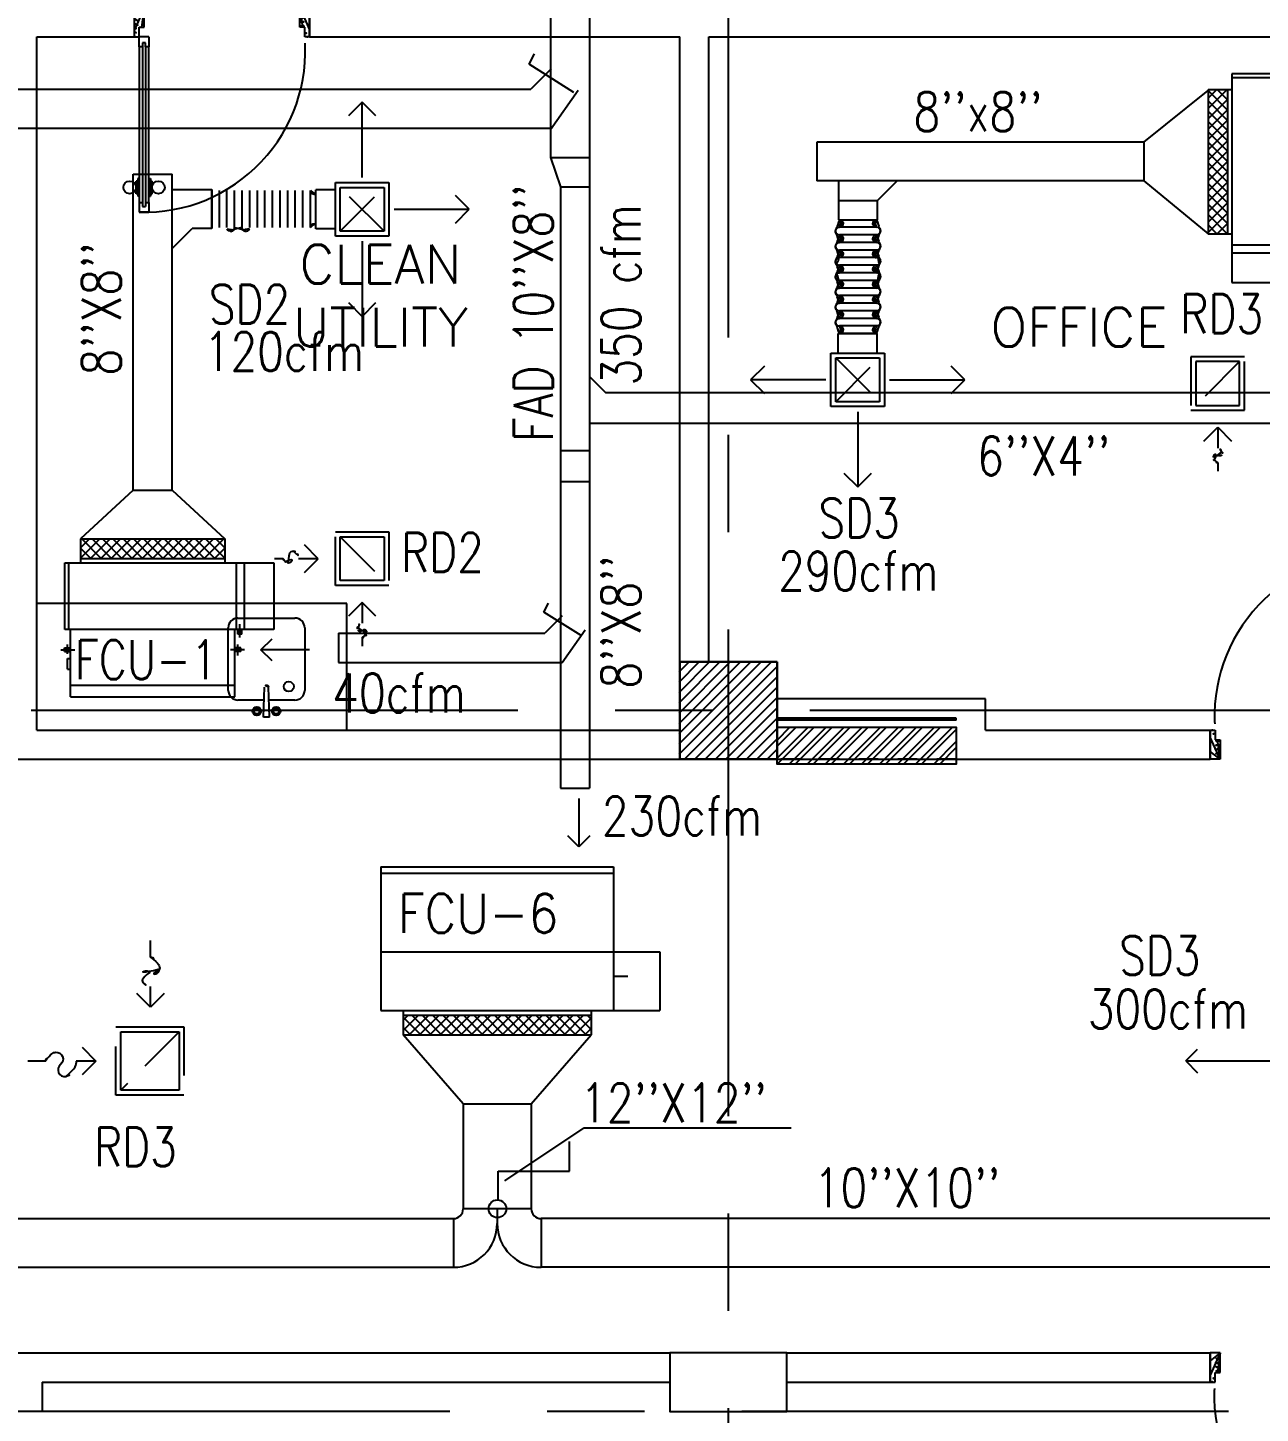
# Model space of a CAD drawing. Extents: x 417866029 to 417866302, y 43498045 to 43498122.
# Drawn here: x 417866084.64 to 417866090.98, y 43498078.98 to 43498086.1 of the extents above; entities that cross this region are included whole.
import ezdxf
from ezdxf.enums import TextEntityAlignment as Align

# ---------------------------------------------------------------- set-up
doc = ezdxf.new("R2010")
doc.units = 0
doc.header["$MEASUREMENT"] = 0
doc.linetypes.add('CENTERX2', pattern=[4, 2.5, -0.5, 0.5, -0.5])
doc.linetypes.add('HIDDEN', pattern=[0.375, 0.25, -0.125])
doc.layers.get('0').update_dxf_attribs({"linetype": 'CONTINUOUS'})
for name, color, linetype in [('AXES', 11, 'CENTERX2'), ('COL', 7, 'CONTINUOUS'), ('DOOR', 9, 'CONTINUOUS'), ('DUCT', 6, 'CONTINUOUS'), ('FCU', 6, 'CONTINUOUS'), ('FHC', 9, 'CONTINUOUS'), ('HAT', 11, 'CONTINUOUS'), ('Locker', 9, 'CONTINUOUS'), ('M-AC-FLEX', 7, 'CONTINUOUS'), ('M-EGU.', 2, 'CONTINUOUS'), ('M-TEXT', 2, 'CONTINUOUS'), ('ME-FIX', 9, 'CONTINUOUS'), ('RM-NAME', 9, 'CONTINUOUS'), ('WALL', 9, 'CONTINUOUS')]:
    doc.layers.add(name, color=color, linetype=linetype)
doc.styles.add('ROMANS', font='ROMANS.shx', dxfattribs={"width": 0.6})

# ---------------------------------------------------------------- blocks, each defined once
blk = doc.blocks.new('DOOR90')
at = {"layer": 'DOOR', "color": 7, "linetype": 'ByBlock'}
for p, q in [((-150, 0), (0, 0)), ((-150, 0), (-150, -25)), ((0, -50), (-113.7, 0)), ((0, -50), (-40.1, 0)), ((0, -50), (0, 0)), ((-1000, -25), (-1050, -25)), ((-1050, -75), (-1050, -25)), ((-1050, -25), (-1050, -75)), ((-1000, -42), (-1020, -42)), ((-1020, -42), (-1020, -58)), ((-1000, -58), (-1020, -58)), ((-1000, -25), (-1000, -42)), ((-1000, -58), (-1000, -75)), ((-877.6, -17.8), (-967.6, -17.8)), ((-967.6, -25), (-967.6, -17.8)), ((-955, -8.8), (-890.2, -8.8)), ((-955, -17.8), (-955, -8.8)), ((-955, -17.8), (-890.2, -17.8)), ((-890.2, -17.8), (-890.2, -8.8)), ((-877.6, -25), (-877.6, -17.8)), ((-200, -25), (-150, -25)), ((-200, -42), (-200, -25)), ((-180, -42), (-200, -42)), ((-200, -58), (-180, -58)), ((-200, -75), (-200, -58)), ((-180, -58), (-180, -42)), ((-150, -25), (-100, -25)), ((-150, -75), (-150, -25)), ((-100, -25), (-100, -50)), ((0, -50), (-100, -36.6)), ((-100, -50), (0, -50)), ((-1000, -75), (-1050, -75)), ((-967.6, -75), (-967.6, -82.2)), ((-877.6, -82.2), (-967.6, -82.2)), ((-955, -82.2), (-890.2, -82.2)), ((-955, -82.2), (-955, -91.2)), ((-955, -91.2), (-890.2, -91.2)), ((-890.2, -82.2), (-890.2, -91.2)), ((-877.6, -75), (-877.6, -82.2)), ((-150, -75), (-200, -75)), ((0, -850), (-113.7, -900)), ((-100, -875), (-100, -850)), ((0, -850), (-100, -863.4)), ((-100, -850), (0, -850)), ((0, -850), (-40.1, -900)), ((0, -850), (0, -900)), ((-150, -875), (-100, -875)), ((-150, -900), (-150, -875)), ((-150, -900), (0, -900)), ((0, -900), (-150, -900))]:
    blk.add_line(p, q, dxfattribs=at)
at = {"layer": 'DOOR', "linetype": 'ByBlock'}
for p, q in [((-200, -25), (-1000, -25)), ((-200, -42), (-1000, -42)), ((-200, -58), (-1000, -58)), ((-1000, -75), (-200, -75))]:
    blk.add_line(p, q, dxfattribs=at)
at = {"layer": 'DOOR', "color": 7, "linetype": 'ByBlock'}
for centre in [(-922.6, 23.5), (-922.6, -123.5)]:
    blk.add_circle(centre, 32.4, dxfattribs=at)
for centre, radius, start, end in [((0, -50), 154.4, 161.10529, 166.28577), ((0, -50), 94.4, 148.01819, 180), ((0, -50), 134.4, 158.15985, 169.28002), ((0, -50), 114.4, 154.08384, 167.37743), ((0, -50), 74.4, 137.77643, 180), ((0, -50), 54.4, 113.20738, 180), ((0, -50), 34.4, 90, 180), ((0, -50), 14.4, 90, 180), ((0, -850), 94.4, 180, 211.98181), ((0, -850), 74.4, 180, 222.22357), ((0, -850), 54.4, 180, 246.79262), ((0, -850), 34.4, 180, 270), ((0, -850), 14.4, 180, 270), ((0, -850), 154.4, 193.71423, 198.89471), ((0, -850), 134.4, 190.71998, 201.84015)]:
    blk.add_arc(centre, radius, start, end, dxfattribs=at)
at = {"layer": 'DOOR', "linetype": 'HIDDEN', "ltscale": 0.5}
blk.add_arc((-222.2, -50), 828.2, 178.27012, 275.00304, dxfattribs=at)
blk = doc.blocks.new('A$C35647382')
at = {"layer": 'ME-FIX'}
for p, q in [((0.1803, 0.509), (0.2124, 0.509)), ((0.1803, 0.509), (0.1864, 0.3538)), ((0.2124, 0.509), (0.2063, 0.3538)), ((0, 0.0499), (0, 0.371)), ((0.0499, 0.4208), (0.1864, 0.4208)), ((0.2063, 0.4208), (0.3428, 0.4208)), ((0.3927, 0.371), (0.3927, 0.0499)), ((0.3428, 0), (0.0499, 0))]:
    blk.add_line(p, q, dxfattribs=at)
for centre, radius in [((0.1466, 0.4779), 0.0217), ((0.2461, 0.4779), 0.0217), ((0.1466, 0.4779), 0.014), ((0.2461, 0.4779), 0.014), ((0.0819, 0.3514), 0.0255)]:
    blk.add_circle(centre, radius, dxfattribs=at)
for centre, radius, start, end in [((0.0499, 0.371), 0.0499, 90, 180), ((0.3428, 0.371), 0.0499, 0, 90), ((0.1963, 0.3538), 0.00997, 180, 0), ((0.0499, 0.0499), 0.0499, 180, 270), ((0.3428, 0.0499), 0.0499, 270, 0)]:
    blk.add_arc(centre, radius, start, end, dxfattribs=at)
blk = doc.blocks.new('*X37')
at = {"color": 0}
for p, q in [((16890.5, -2466.6), (16943.5, -2413.6)), ((16890.5, -2519.6), (16990.5, -2419.6)), ((16990.5, -2512.5), (16891.6, -2413.6)), ((16990.5, -2459.4), (16944.6, -2413.6)), ((16990.5, -2565.5), (16890.5, -2465.5)), ((16890.5, -2572.6), (16990.5, -2472.6)), ((16990.5, -2618.5), (16890.5, -2518.5)), ((16890.5, -2625.7), (16990.5, -2525.7)), ((16990.5, -2671.6), (16890.5, -2571.6)), ((16890.5, -2678.7), (16990.5, -2578.7)), ((16990.5, -2724.6), (16890.5, -2624.6)), ((16890.5, -2731.7), (16990.5, -2631.7)), ((16990.5, -2777.6), (16890.5, -2677.6)), ((16890.5, -2784.8), (16990.5, -2684.8)), ((16990.5, -2830.7), (16890.5, -2730.7)), ((16890.5, -2837.8), (16990.5, -2737.8)), ((16990.5, -2883.7), (16890.5, -2783.7)), ((16890.5, -2890.8), (16990.5, -2790.8)), ((16990.5, -2936.7), (16890.5, -2836.7)), ((16890.5, -2943.9), (16990.5, -2843.9)), ((16990.5, -2989.8), (16890.5, -2889.8)), ((16890.5, -2996.9), (16990.5, -2896.9)), ((16990.5, -3042.8), (16890.5, -2942.8)), ((16890.5, -3049.9), (16990.5, -2949.9)), ((16990.5, -3095.8), (16890.5, -2995.8)), ((16890.5, -3103), (16990.5, -3003)), ((16990.5, -3148.9), (16890.5, -3048.9)), ((16891.5, -3154.9), (16990.5, -3056)), ((16943.5, -3154.9), (16890.5, -3101.9)), ((16944.6, -3154.9), (16990.5, -3109))]:
    blk.add_line(p, q, dxfattribs=at)
blk = doc.blocks.new('WHE06')
at = {"color": 3}
for p, q in [((689, 621.5), (346.1, 621.5)), ((346.1, 621.5), (346.1, 469.1)), ((689, 469.1), (689, 621.5)), ((212.3, 437.2), (269.1, 437.2)), ((232.1, 452.2), (232.1, 422.2)), ((232.1, 452.2), (252.1, 452.2)), ((242.1, 472.2), (242.1, 399.5)), ((252.1, 452.2), (252.1, 422.2)), ((305, 447.6), (373.3, 447.6)), ((321.1, 457.6), (321.1, 437.6)), ((321.1, 457.6), (346.1, 457.6)), ((321.1, 437.6), (346.1, 437.6)), ((346.1, 430.4), (689, 430.4)), ((60.3, -422.2), (60.3, 422.2)), ((811.2, 370.7), (689, 370.7)), ((711.2, -370.7), (711.2, 370.7)), ((811.2, -370.7), (811.2, 370.7)), ((141.6, -437.2), (141.6, -422.2)), ((196.6, -437.2), (196.6, -422.2)), ((232.1, -452.2), (232.1, -422.2)), ((242.1, -472.2), (242.1, -399.5)), ((252.1, -452.2), (252.1, -422.2)), ((811.2, -370.7), (689, -370.7)), ((141.6, -437.2), (196.6, -437.2)), ((221.4, -437.2), (269.1, -437.2)), ((232.1, -452.2), (252.1, -452.2)), ((346.1, -430.4), (689, -430.4))]:
    blk.add_line(p, q, dxfattribs=at)
at = {"color": 6}
for p, q in [((346.1, 469.1), (346.1, -450.8)), ((689, 469.1), (346.1, 469.1)), ((689, -450.8), (689, 469.1)), ((0, -422.2), (0, 422.2)), ((0, 422.2), (346.1, 422.2)), ((0, -422.2), (346.1, -422.2)), ((346.1, -450.8), (689, -450.8))]:
    blk.add_line(p, q, dxfattribs=at)
at = {"color": 11}
blk.add_blockref('*X37', (-16179.3, 2784.3), dxfattribs=at)
blk = doc.blocks.new('*X39')
at = {"color": 0}
for p, q in [((-750.2, 2537.8), (-672.3, 2615.8)), ((-750.2, 2590.8), (-725.3, 2615.8)), ((-659.6, 2515.8), (-750.2, 2606.4)), ((-719.2, 2515.8), (-619.2, 2615.8)), ((-606.6, 2515.8), (-706.6, 2615.8)), ((-666.2, 2515.8), (-566.2, 2615.8)), ((-553.6, 2515.8), (-653.6, 2615.8)), ((-613.2, 2515.8), (-513.2, 2615.8)), ((-500.5, 2515.8), (-600.5, 2615.8)), ((-560.1, 2515.8), (-460.1, 2615.8)), ((-447.5, 2515.8), (-547.5, 2615.8)), ((-507.1, 2515.8), (-407.1, 2615.8)), ((-394.5, 2515.8), (-494.5, 2615.8)), ((-454.1, 2515.8), (-354.1, 2615.8)), ((-341.4, 2515.8), (-441.4, 2615.8)), ((-401, 2515.8), (-301, 2615.8)), ((-288.4, 2515.8), (-388.4, 2615.8)), ((-348, 2515.8), (-248, 2615.8)), ((-235.4, 2515.8), (-335.4, 2615.8)), ((-295, 2515.8), (-195, 2615.8)), ((-182.3, 2515.8), (-282.3, 2615.8)), ((-241.9, 2515.8), (-141.9, 2615.8)), ((-129.3, 2515.8), (-229.3, 2615.8)), ((-188.9, 2515.8), (-88.9, 2615.8)), ((-76.3, 2515.8), (-176.3, 2615.8)), ((-135.9, 2515.8), (-35.9, 2615.8)), ((-23.2, 2515.8), (-123.2, 2615.8)), ((-82.8, 2515.8), (17.2, 2615.8)), ((29.8, 2515.8), (-70.2, 2615.8)), ((-29.8, 2515.8), (70.2, 2615.8)), ((82.8, 2515.8), (-17.2, 2615.8)), ((23.2, 2515.8), (123.2, 2615.8)), ((135.9, 2515.8), (35.9, 2615.8)), ((76.3, 2515.8), (176.3, 2615.8)), ((188.9, 2515.8), (88.9, 2615.8)), ((129.3, 2515.8), (214.8, 2601.2)), ((214.8, 2543), (141.9, 2615.8)), ((214.8, 2596), (195, 2615.8)), ((-712.7, 2515.8), (-750.2, 2553.4)), ((182.3, 2515.8), (214.8, 2548.2))]:
    blk.add_line(p, q, dxfattribs=at)
blk = doc.blocks.new('WAP16')
at = {"color": 6}
for p, q in [((-597, 0), (-597, -737)), ((-597, 0), (597, 0)), ((597, 0), (597, -737)), ((-597, -437), (597, -437)), ((-597, -737), (597, -737))]:
    blk.add_line(p, q, dxfattribs=at)
at = {"color": 3}
for p, q in [((-597, -32), (597, -32)), ((597, -437), (835, -437)), ((835, -437), (835, -737)), ((597, -562), (670.3, -562)), ((-482.5, -737), (-482.5, -862)), ((-482.5, -762), (482.5, -762)), ((482.5, -737), (482.5, -862)), ((597, -737), (835, -737)), ((-482.5, -862), (482.5, -862))]:
    blk.add_line(p, q, dxfattribs=at)
at = {"color": 11}
blk.add_blockref('*X39', (267.7, -3377.8), dxfattribs=at)
blk = doc.blocks.new('RM1')
at = {"layer": 'RM-NAME', "style": 'ROMANS'}
for tag, p in [('ROOMNAME1', (0, 323.8)), ('ROOMNAME2', (0, 0))]:
    blk.add_attdef(tag, text='', height=200, dxfattribs=at).set_placement(p, align=Align.MIDDLE)
blk = doc.blocks.new('*X96')
at = {"color": 0}
for p, q in [((245928.6, 149514.5), (246403.7, 149989.7)), ((245928.6, 149567.6), (246350.7, 149989.7)), ((245928.6, 149620.6), (246297.7, 149989.7)), ((245928.6, 149673.6), (246244.6, 149989.7)), ((245928.6, 149726.7), (246191.6, 149989.7)), ((245928.6, 149779.7), (246138.6, 149989.7)), ((245928.6, 149832.7), (246085.5, 149989.7)), ((245928.6, 149885.8), (246032.5, 149989.7)), ((245928.6, 149938.8), (245979.5, 149989.7)), ((245956.8, 149489.7), (246428.6, 149961.5)), ((246009.8, 149489.7), (246428.6, 149908.5)), ((246062.8, 149489.7), (246428.6, 149855.4)), ((246115.9, 149489.7), (246428.6, 149802.4)), ((246168.9, 149489.7), (246428.6, 149749.4)), ((246221.9, 149489.7), (246428.6, 149696.3)), ((246275, 149489.7), (246428.6, 149643.3)), ((246328, 149489.7), (246428.6, 149590.3)), ((246381, 149489.7), (246428.6, 149537.2))]:
    blk.add_line(p, q, dxfattribs=at)
blk = doc.blocks.new('COL50')
at = {"layer": 'COL'}
blk.add_lwpolyline([(-250, 250), (-250, -250), (250, -250), (250, 250)], close=True, dxfattribs=at)
blk = doc.blocks.new('C5')
at = {"layer": 'HAT', "linetype": 'ByBlock'}
h = blk.add_hatch(dxfattribs=at)
h.set_pattern_fill('ANSI31', color=256, scale=300, style=0)
h.set_pattern_definition([(45, (-223356.182, -51411.005), (-26.516504, 26.516504), [])])
h.paths.add_polyline_path([(300, 300), (0, 300), (0, 0), (300, 0)])
h.paths.add_polyline_path([(600, 300), (300, 300), (300, 0), (600, 0)])
at = {"layer": 'COL'}
blk.add_lwpolyline([(600, 300), (0, 300), (0, 0), (600, 0)], close=True, dxfattribs=at)

msp = doc.modelspace()

# ---------------------------------------------------------------- hatches: boundary and pattern name
at = {"layer": 'FHC', "linetype": 'ByBlock', "ltscale": 0.3}
h = msp.add_hatch(dxfattribs=at)
h.set_pattern_fill('ANSI32', color=11, scale=0.175, style=0)
h.set_pattern_definition([(45, (417865856.29728, 43498051.264705), (-0.046403883, 0.046403883), []), (45, (417865856.32822, 43498051.264705), (-0.046403883, 0.046403883), [])])
h.paths.add_polyline_path([(417866089.4135, 43498082.3157), (417866089.4135, 43498082.5057), (417866088.4935, 43498082.5057), (417866088.4935, 43498082.3157)])
h.paths.add_polyline_path([(417866088.2809, 43498081.8946), (417866088.2809, 43498082.3154), (417866088.5434, 43498082.3154), (417866088.5434, 43498081.8946)], flags=9)

# ---------------------------------------------------------------- linework, layer by layer
at = {"layer": 'AXES'}
for p, q in [((417866088.2435, 43498044.5064), (417866088.2435, 43498121.7771)), ((417866103.1626, 43498082.5907), (417866053.1535, 43498082.5907)), ((417866102.8126, 43498078.9907), (417866042.6035, 43498078.9907))]:
    msp.add_line(p, q, dxfattribs=at)
at = {"layer": 'DUCT', "linetype": 'ByBlock'}
for p, q in [((417866087.5304, 43498090.7154), (417866087.5304, 43498082.192)), ((417866087.3304, 43498087.2517), (417866087.3304, 43498085.4309)), ((417866087.2204, 43498085.9103), (417866087.2481, 43498085.9645)), ((417866087.4502, 43498085.7661), (417866087.2204, 43498085.9103)), ((417866087.2204, 43498085.9103), (417866087.2204, 43498085.9103)), ((417866087.3338, 43498085.8879), (417866087.229, 43498085.7831)), ((417866083.2113, 43498085.7831), (417866087.229, 43498085.7831)), ((417866087.3304, 43498085.5757), (417866087.4715, 43498085.7772)), ((417866083.2113, 43498085.5831), (417866087.3304, 43498085.5831)), ((417866088.6984, 43498085.511), (417866088.6984, 43498085.311)), ((417866087.3304, 43498085.4309), (417866087.5304, 43498085.4309)), ((417866087.3304, 43498085.4309), (417866087.3804, 43498085.2804)), ((417866085.1867, 43498083.7225), (417866085.1867, 43498085.3455)), ((417866085.1867, 43498085.3455), (417866085.3319, 43498085.3455)), ((417866085.3319, 43498085.3455), (417866085.3867, 43498085.3455)), ((417866085.3867, 43498083.7225), (417866085.3867, 43498085.3455)), ((417866088.8096, 43498085.311), (417866088.8096, 43498085.1121)), ((417866089.1096, 43498085.311), (417866089.0096, 43498085.211)), ((417866085.3903, 43498085.2672), (417866085.5903, 43498085.2672)), ((417866085.5903, 43498085.2672), (417866085.5903, 43498085.0672)), ((417866087.3804, 43498085.2804), (417866087.3804, 43498082.192)), ((417866087.3804, 43498085.2804), (417866087.5304, 43498085.2804)), ((417866088.8096, 43498085.2108), (417866089.0096, 43498085.2108)), ((417866089.0096, 43498085.1121), (417866089.0096, 43498085.211)), ((417866088.8096, 43498085.1121), (417866089.0096, 43498085.1121)), ((417866085.3903, 43498084.9672), (417866085.4903, 43498085.0672)), ((417866085.5903, 43498085.0672), (417866085.4903, 43498085.0672)), ((417866085.1867, 43498083.7225), (417866084.916, 43498083.4724)), ((417866085.1867, 43498083.7225), (417866085.3867, 43498083.7225)), ((417866085.3867, 43498083.7225), (417866085.6574, 43498083.4724)), ((417866086.2408, 43498082.9878), (417866087.3006, 43498082.9878)), ((417866086.2408, 43498082.9878), (417866086.2408, 43498082.8378)), ((417866086.2408, 43498082.8378), (417866087.3906, 43498082.8378)), ((417866086.8812, 43498080.5704), (417866086.5737, 43498080.9254)), ((417866087.2312, 43498080.5704), (417866087.5387, 43498080.9254)), ((417866086.8812, 43498080.5704), (417866086.8812, 43498080.0307)), ((417866086.8812, 43498080.5704), (417866087.2312, 43498080.5704)), ((417866087.2312, 43498080.5704), (417866087.2312, 43498080.0307)), ((417866087.2312, 43498080.0307), (417866086.8812, 43498080.0307)), ((417866087.0562, 43498080.0307), (417866087.0562, 43498079.9557)), ((417866078.9518, 43498079.9807), (417866086.8312, 43498079.9807)), ((417866086.8312, 43498079.9807), (417866086.8312, 43498079.7307)), ((417866091.5768, 43498079.9807), (417866087.2812, 43498079.9807)), ((417866087.2812, 43498079.9807), (417866087.2812, 43498079.7307)), ((417866078.9518, 43498079.7307), (417866086.8312, 43498079.7307)), ((417866091.5768, 43498079.7307), (417866087.2812, 43498079.7307))]:
    msp.add_line(p, q, dxfattribs=at)
at = {"layer": 'DUCT', "linetype": 'Continuous'}
for p, q in [((417866090.3772, 43498085.511), (417866090.7071, 43498085.7756)), ((417866090.3772, 43498085.511), (417866088.6984, 43498085.511)), ((417866090.3772, 43498085.511), (417866090.3772, 43498085.311)), ((417866090.3772, 43498085.311), (417866088.6984, 43498085.311)), ((417866090.3772, 43498085.311), (417866090.7071, 43498085.0403)), ((417866087.3804, 43498083.9259), (417866087.5304, 43498083.9259)), ((417866087.3804, 43498083.768), (417866087.5304, 43498083.768)), ((417866087.3804, 43498082.192), (417866087.5304, 43498082.192))]:
    msp.add_line(p, q, dxfattribs=at)
at = {"layer": 'DUCT'}
for p, q in [((417866087.5324, 43498084.3044), (417866087.6124, 43498084.2244)), ((417866087.6124, 43498084.2244), (417866093.9817, 43498084.2244)), ((417866093.9817, 43498084.0644), (417866087.5324, 43498084.0644)), ((417866087.2961, 43498083.0965), (417866087.3191, 43498083.1416)), ((417866087.4876, 43498082.9763), (417866087.2961, 43498083.0965)), ((417866087.2961, 43498083.0965), (417866087.2961, 43498083.0965)), ((417866087.3906, 43498083.0778), (417866087.3006, 43498082.9878)), ((417866087.3906, 43498082.8378), (417866087.5082, 43498083.0058))]:
    msp.add_line(p, q, dxfattribs=at)
at = {"layer": 'DUCT', "color": 4, "linetype": 'ByBlock'}
for p, q in [((417866087.0959, 43498080.175), (417866087.5026, 43498080.4478)), ((417866087.5026, 43498080.4478), (417866088.5656, 43498080.4478))]:
    msp.add_line(p, q, dxfattribs=at)
at = {"layer": 'DUCT', "color": 2, "linetype": 'ByBlock'}
for p, q in [((417866087.4282, 43498080.2248), (417866087.4282, 43498080.3771)), ((417866087.0615, 43498080.0766), (417866087.0615, 43498080.2248)), ((417866087.0615, 43498080.2248), (417866087.4282, 43498080.2248))]:
    msp.add_line(p, q, dxfattribs=at)
msp.add_circle((417866087.0573, 43498080.0313), 0.0453, dxfattribs=at)
at = {"layer": 'DUCT', "linetype": 'ByBlock'}
for centre, radius, start, end in [((417866086.8312, 43498080.0307), 0.05, 270, 0), ((417866087.2812, 43498080.0307), 0.05, 180, 270), ((417866086.8312, 43498079.9557), 0.225, 270, 0), ((417866087.2812, 43498079.9557), 0.225, 180, 270)]:
    msp.add_arc(centre, radius, start, end, dxfattribs=at)
at = {"layer": 'FHC', "color": 250, "linetype": 'HIDDEN', "ltscale": 0.25}
msp.add_line((417866089.4135, 43498082.3407), (417866088.4935, 43498082.3407), dxfattribs=at)
at = {"layer": 'FHC', "linetype": 'ByBlock', "ltscale": 0.3}
msp.add_lwpolyline([(417866088.4935, 43498082.5057), (417866089.4135, 43498082.5057), (417866089.4135, 43498082.3157), (417866088.4935, 43498082.3157)], close=True, dxfattribs=at)
at = {"layer": 'M-AC-FLEX', "color": 11}
for p, q in [((417866085.5903, 43498085.0717), (417866085.5903, 43498085.2627)), ((417866085.6293, 43498085.0717), (417866085.6293, 43498085.2627)), ((417866085.6683, 43498085.0717), (417866085.6683, 43498085.2627)), ((417866085.7073, 43498085.0717), (417866085.7073, 43498085.2627)), ((417866085.7073, 43498085.0717), (417866085.7073, 43498085.2627)), ((417866085.7463, 43498085.0717), (417866085.7463, 43498085.2627)), ((417866085.7463, 43498085.0717), (417866085.7463, 43498085.2627)), ((417866085.7853, 43498085.0717), (417866085.7853, 43498085.2627)), ((417866085.8243, 43498085.0717), (417866085.8243, 43498085.2627)), ((417866085.8633, 43498085.0717), (417866085.8633, 43498085.2627)), ((417866085.9023, 43498085.0717), (417866085.9023, 43498085.2627)), ((417866085.9413, 43498085.0717), (417866085.9413, 43498085.2627)), ((417866085.9803, 43498085.0717), (417866085.9803, 43498085.2627)), ((417866085.9803, 43498085.0717), (417866085.9803, 43498085.2627)), ((417866086.0193, 43498085.0717), (417866086.0193, 43498085.2627)), ((417866086.0193, 43498085.0717), (417866086.0193, 43498085.2627)), ((417866086.0583, 43498085.0717), (417866086.0583, 43498085.2627)), ((417866086.0973, 43498085.0717), (417866086.0973, 43498085.2627)), ((417866089.0046, 43498085.0731), (417866088.8136, 43498085.0731)), ((417866089.0046, 43498085.0341), (417866088.8136, 43498085.0341)), ((417866089.0046, 43498084.9951), (417866088.8136, 43498084.9951)), ((417866089.0046, 43498084.9561), (417866088.8136, 43498084.9561)), ((417866089.0046, 43498084.9171), (417866088.8136, 43498084.9171)), ((417866089.0046, 43498084.8781), (417866088.8136, 43498084.8781)), ((417866089.0046, 43498084.8781), (417866088.8136, 43498084.8781)), ((417866089.0046, 43498084.8391), (417866088.8136, 43498084.8391)), ((417866089.0046, 43498084.8391), (417866088.8136, 43498084.8391)), ((417866089.0046, 43498084.8001), (417866088.8136, 43498084.8001)), ((417866089.0046, 43498084.7611), (417866088.8136, 43498084.7611)), ((417866089.0046, 43498084.7221), (417866088.8136, 43498084.7221)), ((417866089.0046, 43498084.6831), (417866088.8136, 43498084.6831)), ((417866089.0046, 43498084.6441), (417866088.8136, 43498084.6441)), ((417866089.0046, 43498084.6051), (417866088.8136, 43498084.6051)), ((417866089.0046, 43498084.5661), (417866088.8136, 43498084.5661)), ((417866089.0046, 43498084.5271), (417866088.8136, 43498084.5271))]:
    msp.add_line(p, q, dxfattribs=at)
at = {"layer": 'M-AC-FLEX'}
for points in [[(417866085.6683, 43498085.2627, -1), (417866085.6293, 43498085.2627, 1), (417866085.5903, 43498085.2627)], [(417866085.5903, 43498085.2627, -1), (417866085.6293, 43498085.2627)], [(417866085.6293, 43498085.2627, 1), (417866085.6683, 43498085.2627, -1), (417866085.7073, 43498085.2627)], [(417866085.7463, 43498085.2627, -1), (417866085.7073, 43498085.2627, 1), (417866085.6683, 43498085.2627)], [(417866085.7463, 43498085.2627, -1), (417866085.7073, 43498085.2627, 0.941882), (417866085.6685, 43498085.2651, 0.941882)], [(417866085.6685, 43498085.2651, -0.941882), (417866085.7073, 43498085.2627)], [(417866085.7073, 43498085.2627, 1), (417866085.7463, 43498085.2627, -0.941882), (417866085.7852, 43498085.2651, -0.941882)], [(417866085.7073, 43498085.2627, 1), (417866085.7463, 43498085.2627, -1), (417866085.7853, 43498085.2627)], [(417866085.7852, 43498085.2651, 0.941882), (417866085.7463, 43498085.2627)], [(417866085.8243, 43498085.2627, -1), (417866085.7853, 43498085.2627, 1), (417866085.7463, 43498085.2627)], [(417866085.7853, 43498085.2627, 1), (417866085.8243, 43498085.2627, -1), (417866085.8633, 43498085.2627)], [(417866085.9023, 43498085.2627, -1), (417866085.8633, 43498085.2627, 1), (417866085.8243, 43498085.2627)], [(417866085.8633, 43498085.2627, 1), (417866085.9023, 43498085.2627, -1), (417866085.9413, 43498085.2627)], [(417866085.9803, 43498085.2627, -1), (417866085.9413, 43498085.2627, 1), (417866085.9023, 43498085.2627)], [(417866085.9413, 43498085.2627, 1), (417866085.9803, 43498085.2627, -1), (417866086.0193, 43498085.2627)], [(417866085.9413, 43498085.2627, 1), (417866085.9803, 43498085.2627, -1), (417866086.0193, 43498085.2627)], [(417866085.9803, 43498085.2627, -1), (417866085.9413, 43498085.2627)], [(417866085.9413, 43498085.2627, 0.998764), (417866085.9803, 43498085.2627, 0.998764)], [(417866085.9803, 43498085.2627, -0.998764), (417866085.9413, 43498085.2627, -0.998764)], [(417866086.0583, 43498085.2627, -1), (417866086.0193, 43498085.2627, 1), (417866085.9803, 43498085.2627)], [(417866086.0583, 43498085.2627, -1), (417866086.0193, 43498085.2627, 1), (417866085.9803, 43498085.2627)], [(417866086.0193, 43498085.2627, 1), (417866086.0583, 43498085.2627, -1), (417866086.0973, 43498085.2627)], [(417866086.0583, 43498085.2627, -0.998764), (417866086.0193, 43498085.2627, -0.998764)], [(417866086.0193, 43498085.2627, 0.998764), (417866086.0583, 43498085.2627, 0.998764)], [(417866086.0193, 43498085.2627, 1), (417866086.0583, 43498085.2627)], [(417866086.1248, 43498085.2449, -0.542646), (417866086.0973, 43498085.2627, 1), (417866086.0583, 43498085.2627)], [(417866086.0973, 43498085.2627, 0.542646), (417866086.1248, 43498085.2449, 0.542646)], [(417866085.6683, 43498085.0717, 1), (417866085.6293, 43498085.0717, -1), (417866085.5903, 43498085.0717)], [(417866085.6293, 43498085.0717, -1), (417866085.6683, 43498085.0717, 1), (417866085.7073, 43498085.0717, -0.000618), (417866085.7073, 43498085.0718, -0.000618)], [(417866085.7463, 43498085.0717, 1), (417866085.7073, 43498085.0717, -1), (417866085.6683, 43498085.0717, 0.000618), (417866085.6683, 43498085.0718, 0.000618)], [(417866085.7463, 43498085.0717, 1), (417866085.7073, 43498085.0717, -0.838902), (417866085.6695, 43498085.0651, -0.838902)], [(417866085.7073, 43498085.0717, -1), (417866085.7463, 43498085.0717, 0.838902), (417866085.7842, 43498085.0651, 0.838902)], [(417866085.7073, 43498085.0717, -1), (417866085.7463, 43498085.0717, 1), (417866085.7853, 43498085.0717, -0.000618), (417866085.7853, 43498085.0718, -0.000618)], [(417866085.8243, 43498085.0717, 1), (417866085.7853, 43498085.0717, -1), (417866085.7463, 43498085.0717, 0.000618), (417866085.7463, 43498085.0718, 0.000618)], [(417866085.7853, 43498085.0717, -1), (417866085.8243, 43498085.0717, 1), (417866085.8633, 43498085.0717)], [(417866085.9023, 43498085.0717, 1), (417866085.8633, 43498085.0717, -1), (417866085.8243, 43498085.0717)], [(417866085.8633, 43498085.0717, -1), (417866085.9023, 43498085.0717, 1), (417866085.9413, 43498085.0717)], [(417866085.9803, 43498085.0717, 1), (417866085.9413, 43498085.0717, -1), (417866085.9023, 43498085.0717)], [(417866085.9413, 43498085.0717, -1), (417866085.9803, 43498085.0717, 1), (417866086.0193, 43498085.0717)], [(417866085.9803, 43498085.0717, 1), (417866085.9413, 43498085.0717)], [(417866085.9413, 43498085.0717, -1), (417866085.9803, 43498085.0717, 0.000618), (417866085.9803, 43498085.0717, 0.000618)], [(417866085.9413, 43498085.0717, -1), (417866085.9803, 43498085.0717, 1), (417866086.0193, 43498085.0717)], [(417866085.9803, 43498085.0717, 1), (417866085.9413, 43498085.0717, -0.000618), (417866085.9413, 43498085.0717, -0.000618)], [(417866086.0583, 43498085.0717, 1), (417866086.0193, 43498085.0717, -1), (417866085.9803, 43498085.0717)], [(417866086.0583, 43498085.0717, 1), (417866086.0193, 43498085.0717, -1), (417866085.9803, 43498085.0717)], [(417866086.0193, 43498085.0717, -1), (417866086.0583, 43498085.0717, 1), (417866086.0973, 43498085.0717)], [(417866086.0583, 43498085.0717, 1), (417866086.0193, 43498085.0717, -0.000618), (417866086.0193, 43498085.0717, -0.000618)], [(417866086.0193, 43498085.0717, -1), (417866086.0583, 43498085.0717, 0.000618), (417866086.0583, 43498085.0717, 0.000618)], [(417866086.0193, 43498085.0717, -1), (417866086.0583, 43498085.0717)], [(417866086.1248, 43498085.0896, 0.542646), (417866086.0973, 43498085.0717, -1), (417866086.0583, 43498085.0717)], [(417866086.0973, 43498085.0717, -0.542646), (417866086.1248, 43498085.0896, -0.542646)], [(417866088.8136, 43498085.1121, -1), (417866088.8136, 43498085.0731, 1), (417866088.8136, 43498085.0341)], [(417866088.8136, 43498085.0731, 0.998764), (417866088.8136, 43498085.1121, 0.998764)], [(417866089.0046, 43498085.1121, 1), (417866089.0046, 43498085.0731, -1), (417866089.0046, 43498085.0341)], [(417866089.0046, 43498085.0731, -1), (417866089.0046, 43498085.1121, 0.000618), (417866089.0046, 43498085.1121, 0.000618)], [(417866085.6695, 43498085.0651, 0.838902), (417866085.7073, 43498085.0717)], [(417866085.7842, 43498085.0651, -0.838902), (417866085.7463, 43498085.0717)], [(417866088.8136, 43498084.9951, 1), (417866088.8136, 43498085.0341, -1), (417866088.8136, 43498085.0731)], [(417866088.8136, 43498085.0341, -1), (417866088.8136, 43498084.9951, 1), (417866088.8136, 43498084.9561)], [(417866089.0046, 43498084.9951, -1), (417866089.0046, 43498085.0341, 1), (417866089.0046, 43498085.0731)], [(417866089.0046, 43498085.0341, 1), (417866089.0046, 43498084.9951, -1), (417866089.0046, 43498084.9561)], [(417866088.8136, 43498084.9171, 1), (417866088.8136, 43498084.9561, -1), (417866088.8136, 43498084.9951)], [(417866088.8136, 43498084.9561, -1), (417866088.8136, 43498084.9171, 1), (417866088.8136, 43498084.8781)], [(417866089.0046, 43498084.9171, -1), (417866089.0046, 43498084.9561, 1), (417866089.0046, 43498084.9951)], [(417866089.0046, 43498084.9561, 1), (417866089.0046, 43498084.9171, -1), (417866089.0046, 43498084.8781, 0.000618), (417866089.0045, 43498084.8781, 0.000618)], [(417866088.8136, 43498084.8391, 1), (417866088.8136, 43498084.8781, -1), (417866088.8136, 43498084.9171)], [(417866088.8136, 43498084.8391, 1), (417866088.8136, 43498084.8781, -0.941882), (417866088.8112, 43498084.917, -0.941882)], [(417866088.8112, 43498084.917, 0.941882), (417866088.8136, 43498084.8781)], [(417866088.8136, 43498084.8781, -1), (417866088.8136, 43498084.8391, 0.941882), (417866088.8112, 43498084.8003, 0.941882)], [(417866088.8136, 43498084.8781, -1), (417866088.8136, 43498084.8391, 1), (417866088.8136, 43498084.8001)], [(417866089.0046, 43498084.8391, -1), (417866089.0046, 43498084.8781, 1), (417866089.0046, 43498084.9171, -0.000618), (417866089.0045, 43498084.9171, -0.000618)], [(417866089.0046, 43498084.8391, -1), (417866089.0046, 43498084.8781, 0.838902), (417866089.0112, 43498084.916, 0.838902)], [(417866089.0046, 43498084.8781, 1), (417866089.0046, 43498084.8391, -0.838902), (417866089.0112, 43498084.8013, -0.838902)], [(417866089.0046, 43498084.8781, 1), (417866089.0046, 43498084.8391, -1), (417866089.0046, 43498084.8001, 0.000618), (417866089.0045, 43498084.8001, 0.000618)], [(417866089.0112, 43498084.916, -0.838902), (417866089.0046, 43498084.8781)], [(417866088.8112, 43498084.8003, -0.941882), (417866088.8136, 43498084.8391)], [(417866088.8136, 43498084.7611, 1), (417866088.8136, 43498084.8001, -1), (417866088.8136, 43498084.8391)], [(417866088.8136, 43498084.8001, -1), (417866088.8136, 43498084.7611, 1), (417866088.8136, 43498084.7221)], [(417866089.0046, 43498084.7611, -1), (417866089.0046, 43498084.8001, 1), (417866089.0046, 43498084.8391, -0.000618), (417866089.0045, 43498084.8391, -0.000618)], [(417866089.0046, 43498084.8001, 1), (417866089.0046, 43498084.7611, -1), (417866089.0046, 43498084.7221)], [(417866089.0112, 43498084.8013, 0.838902), (417866089.0046, 43498084.8391)], [(417866088.8136, 43498084.6831, 1), (417866088.8136, 43498084.7221, -1), (417866088.8136, 43498084.7611)], [(417866088.8136, 43498084.7221, -1), (417866088.8136, 43498084.6831, 1), (417866088.8136, 43498084.6441)], [(417866089.0046, 43498084.6831, -1), (417866089.0046, 43498084.7221, 1), (417866089.0046, 43498084.7611)], [(417866089.0046, 43498084.7221, 1), (417866089.0046, 43498084.6831, -1), (417866089.0046, 43498084.6441)], [(417866088.8136, 43498084.6051, 1), (417866088.8136, 43498084.6441, -1), (417866088.8136, 43498084.6831)], [(417866089.0046, 43498084.6051, -1), (417866089.0046, 43498084.6441, 1), (417866089.0046, 43498084.6831)], [(417866088.8136, 43498084.6441, -1), (417866088.8136, 43498084.6051, 1), (417866088.8136, 43498084.5661)], [(417866088.8136, 43498084.5271, 1), (417866088.8136, 43498084.5661, -1), (417866088.8136, 43498084.6051)], [(417866088.8136, 43498084.6441, -0.998764), (417866088.8136, 43498084.6051, -0.998764)], [(417866088.8136, 43498084.6051, 0.998764), (417866088.8136, 43498084.6441, 0.998764)], [(417866089.0046, 43498084.6441, 1), (417866089.0046, 43498084.6051, -0.000618), (417866089.0046, 43498084.6051, -0.000618)], [(417866089.0046, 43498084.6441, 1), (417866089.0046, 43498084.6051, -1), (417866089.0046, 43498084.5661)], [(417866089.0046, 43498084.6051, -1), (417866089.0046, 43498084.6441, 0.000618), (417866089.0046, 43498084.6441, 0.000618)], [(417866089.0046, 43498084.5271, -1), (417866089.0046, 43498084.5661, 1), (417866089.0046, 43498084.6051)], [(417866088.8136, 43498084.5661, -1), (417866088.8136, 43498084.5271)], [(417866089.0046, 43498084.5661, 1), (417866089.0046, 43498084.5271)]]:
    msp.add_lwpolyline(points, format="xyb", dxfattribs=at)
at = {"layer": 'M-EGU.'}
for p, q in [((417866086.3623, 43498085.7156), (417866086.2916, 43498085.6449)), ((417866086.3623, 43498085.3294), (417866086.3623, 43498085.7156)), ((417866086.433, 43498085.6449), (417866086.3623, 43498085.7156)), ((417866086.2248, 43498085.3031), (417866086.4998, 43498085.3031)), ((417866086.2248, 43498085.0281), (417866086.2248, 43498085.3031)), ((417866086.4998, 43498085.3031), (417866086.4998, 43498085.0281)), ((417866086.2248, 43498085.2656), (417866086.1248, 43498085.2656)), ((417866086.1248, 43498085.0656), (417866086.1248, 43498085.2656)), ((417866086.9123, 43498085.1656), (417866086.8416, 43498085.2363)), ((417866086.5261, 43498085.1656), (417866086.9123, 43498085.1656)), ((417866086.8416, 43498085.0949), (417866086.9123, 43498085.1656)), ((417866086.2248, 43498085.0656), (417866086.1248, 43498085.0656)), ((417866086.4998, 43498085.0281), (417866086.2248, 43498085.0281)), ((417866086.3623, 43498085.0017), (417866086.3623, 43498084.6156)), ((417866086.2916, 43498084.6863), (417866086.3623, 43498084.6156)), ((417866086.3623, 43498084.6156), (417866086.433, 43498084.6863)), ((417866088.8079, 43498084.4271), (417866088.8079, 43498084.5271)), ((417866088.8079, 43498084.5271), (417866089.0079, 43498084.5271)), ((417866089.0079, 43498084.4271), (417866089.0079, 43498084.5271)), ((417866088.7704, 43498084.1521), (417866088.7704, 43498084.4271)), ((417866088.7704, 43498084.4271), (417866089.0454, 43498084.4271)), ((417866089.0454, 43498084.4271), (417866089.0454, 43498084.1521)), ((417866090.869, 43498084.3832), (417866090.644, 43498084.3832)), ((417866090.644, 43498084.3832), (417866090.644, 43498084.1582)), ((417866090.869, 43498084.1582), (417866090.869, 43498084.3832)), ((417866088.4286, 43498084.3604), (417866088.3579, 43498084.2896)), ((417866089.4579, 43498084.2896), (417866089.3872, 43498084.3604)), ((417866088.7441, 43498084.2896), (417866088.3579, 43498084.2896)), ((417866088.3579, 43498084.2896), (417866088.4286, 43498084.2189)), ((417866089.0717, 43498084.2896), (417866089.4579, 43498084.2896)), ((417866089.3872, 43498084.2189), (417866089.4579, 43498084.2896)), ((417866089.0454, 43498084.1521), (417866088.7704, 43498084.1521)), ((417866090.644, 43498084.1582), (417866090.869, 43498084.1582)), ((417866088.9079, 43498084.1258), (417866088.9079, 43498083.7396)), ((417866090.6858, 43498083.975), (417866090.7565, 43498084.0457)), ((417866090.7565, 43498084.0457), (417866090.7565, 43498083.9389)), ((417866090.7565, 43498084.0457), (417866090.8272, 43498083.975)), ((417866088.8372, 43498083.8104), (417866088.9079, 43498083.7396)), ((417866088.9079, 43498083.7396), (417866088.9786, 43498083.8104)), ((417866090.7565, 43498083.8637), (417866090.7565, 43498083.8207)), ((417866086.1373, 43498083.3706), (417866086.0666, 43498083.4413)), ((417866086.2498, 43498083.4831), (417866086.4748, 43498083.4831)), ((417866086.2498, 43498083.2581), (417866086.2498, 43498083.4831)), ((417866086.4748, 43498083.4831), (417866086.4748, 43498083.2581)), ((417866085.9566, 43498083.3706), (417866085.9123, 43498083.3706)), ((417866086.1373, 43498083.3706), (417866086.0362, 43498083.3706)), ((417866086.0666, 43498083.2999), (417866086.1373, 43498083.3706)), ((417866086.4748, 43498083.2581), (417866086.2498, 43498083.2581)), ((417866086.3623, 43498083.1456), (417866086.2916, 43498083.0749)), ((417866086.433, 43498083.0749), (417866086.3623, 43498083.1456)), ((417866086.3623, 43498083.1456), (417866086.3623, 43498083.0388)), ((417866085.8429, 43498082.9021), (417866085.8995, 43498082.9587)), ((417866086.3623, 43498082.9636), (417866086.3623, 43498082.9206)), ((417866085.8995, 43498082.8456), (417866085.8429, 43498082.9021)), ((417866086.0919, 43498082.9021), (417866085.8429, 43498082.9021)), ((417866087.4761, 43498082.139), (417866087.4761, 43498081.8901)), ((417866087.4761, 43498081.8901), (417866087.4195, 43498081.9467)), ((417866087.5326, 43498081.9467), (417866087.4761, 43498081.8901)), ((417866085.2757, 43498081.3238), (417866085.2757, 43498081.4098)), ((417866085.2757, 43498081.0666), (417866085.2757, 43498081.1735)), ((417866085.2757, 43498081.0666), (417866085.205, 43498081.1373)), ((417866085.3464, 43498081.1373), (417866085.2757, 43498081.0666)), ((417866085.1225, 43498080.6407), (417866085.1225, 43498080.9407)), ((417866085.1225, 43498080.9407), (417866085.4225, 43498080.9407)), ((417866085.4225, 43498080.9407), (417866085.4225, 43498080.6407)), ((417866084.9244, 43498080.8611), (417866084.9951, 43498080.7904)), ((417866090.5923, 43498080.7907), (417866090.6534, 43498080.8518)), ((417866084.7348, 43498080.7904), (417866084.6462, 43498080.7904)), ((417866084.9951, 43498080.7904), (417866084.894, 43498080.7904)), ((417866084.9951, 43498080.7904), (417866084.9244, 43498080.7197)), ((417866090.5923, 43498080.7907), (417866091.0311, 43498080.7907)), ((417866090.5923, 43498080.7907), (417866090.6534, 43498080.7296)), ((417866085.4225, 43498080.6407), (417866085.1225, 43498080.6407))]:
    msp.add_line(p, q, dxfattribs=at)
at = {"layer": 'M-EGU.', "linetype": 'HIDDEN'}
for p, q in [((417866086.2498, 43498085.0531), (417866086.2498, 43498085.2781)), ((417866086.4748, 43498085.0531), (417866086.2498, 43498085.2781)), ((417866086.2498, 43498085.0531), (417866086.4748, 43498085.2781)), ((417866086.2498, 43498085.2781), (417866086.4748, 43498085.2781)), ((417866086.4748, 43498085.2781), (417866086.4748, 43498085.0531)), ((417866086.4748, 43498085.0531), (417866086.2498, 43498085.0531)), ((417866088.7954, 43498084.4021), (417866089.0204, 43498084.4021)), ((417866088.7954, 43498084.1771), (417866089.0204, 43498084.4021)), ((417866088.7954, 43498084.4021), (417866089.0204, 43498084.1771)), ((417866088.7954, 43498084.1771), (417866088.7954, 43498084.4021)), ((417866089.0204, 43498084.4021), (417866089.0204, 43498084.1771)), ((417866090.894, 43498084.4082), (417866090.619, 43498084.4082)), ((417866090.619, 43498084.4082), (417866090.619, 43498084.1332)), ((417866090.869, 43498084.3832), (417866090.644, 43498084.1582)), ((417866090.894, 43498084.1332), (417866090.894, 43498084.4082)), ((417866089.0204, 43498084.1771), (417866088.7954, 43498084.1771)), ((417866090.619, 43498084.1332), (417866090.894, 43498084.1332)), ((417866086.2248, 43498083.5081), (417866086.4998, 43498083.5081)), ((417866086.2248, 43498083.2331), (417866086.2248, 43498083.5081)), ((417866086.2498, 43498083.4831), (417866086.4748, 43498083.2581)), ((417866086.4998, 43498083.5081), (417866086.4998, 43498083.2331)), ((417866086.4998, 43498083.2331), (417866086.2248, 43498083.2331)), ((417866085.0975, 43498080.6157), (417866085.0975, 43498080.9657)), ((417866085.0975, 43498080.9657), (417866085.4475, 43498080.9657)), ((417866085.4475, 43498080.9657), (417866085.4475, 43498080.6157)), ((417866085.4225, 43498080.9407), (417866085.1225, 43498080.6407)), ((417866085.4475, 43498080.6157), (417866085.0975, 43498080.6157))]:
    msp.add_line(p, q, dxfattribs=at)
at = {"layer": 'M-EGU.'}
for points in [[(417866090.7565, 43498083.8637, -0.187862), (417866090.7381, 43498083.8751, -0.202645), (417866090.7331, 43498083.8947, -0.616915), (417866090.7582, 43498083.9027, 0.668708), (417866090.7818, 43498083.9123, 0.194285), (417866090.7747, 43498083.9303, 0.186051), (417866090.7565, 43498083.9389)], [(417866085.9566, 43498083.3706, 0.1324), (417866085.9677, 43498083.3545, 0.15664), (417866085.9831, 43498083.3482, 0.736612), (417866085.9957, 43498083.3796, -0.774232), (417866086.0097, 43498083.4101, -0.203349), (417866086.0307, 43498083.3963, -0.193808), (417866086.0362, 43498083.3706)], [(417866086.3623, 43498082.9636, 0.187862), (417866086.3807, 43498082.975, 0.202645), (417866086.3856, 43498082.9945, 0.616915), (417866086.3606, 43498083.0026, -0.668708), (417866086.337, 43498083.0122, -0.194285), (417866086.3441, 43498083.0302, -0.186051), (417866086.3623, 43498083.0388)], [(417866085.2757, 43498081.3238, -0.187862), (417866085.3126, 43498081.301, -0.202645), (417866085.3224, 43498081.2619, -0.616915), (417866085.2723, 43498081.2457, 0.668708), (417866085.2251, 43498081.2265, 0.194285), (417866085.2393, 43498081.1906, 0.186051), (417866085.2757, 43498081.1735)], [(417866084.7348, 43498080.7904, -0.1324), (417866084.7571, 43498080.8226, -0.15664), (417866084.7879, 43498080.8352, -0.736612), (417866084.8131, 43498080.7723, 0.774232), (417866084.841, 43498080.7115, 0.203349), (417866084.8831, 43498080.7389, 0.193808), (417866084.894, 43498080.7904)]]:
    msp.add_lwpolyline(points, format="xyb", dxfattribs=at)
at = {"layer": 'ME-FIX'}
for p, q in [((417866086.2842, 43498083.1407), (417866084.6925, 43498083.1407)), ((417866086.2842, 43498082.4907), (417866086.2842, 43498083.1407))]:
    msp.add_line(p, q, dxfattribs=at)
at = {"layer": 'WALL'}
for p, q in [((417866085.1925, 43498086.0507), (417866085.1925, 43498086.2007)), ((417866086.0925, 43498086.0507), (417866086.0925, 43498086.2007)), ((417866084.6925, 43498086.0507), (417866085.1925, 43498086.0507)), ((417866084.6925, 43498082.4907), (417866084.6925, 43498086.0507)), ((417866086.0925, 43498086.0507), (417866087.9935, 43498086.0507)), ((417866087.9935, 43498082.8407), (417866087.9935, 43498086.0507)), ((417866088.1435, 43498082.8407), (417866088.1435, 43498086.0507)), ((417866088.1435, 43498086.0507), (417866091.7685, 43498086.0507)), ((417866089.5635, 43498082.6507), (417866088.4935, 43498082.6507)), ((417866089.5635, 43498082.4907), (417866089.5635, 43498082.6507)), ((417866089.4135, 43498082.5507), (417866088.4935, 43498082.5507)), ((417866088.4935, 43498082.5407), (417866088.4935, 43498082.5507)), ((417866089.4135, 43498082.5407), (417866088.4935, 43498082.5407)), ((417866089.4135, 43498082.5407), (417866089.4135, 43498082.5507)), ((417866084.6925, 43498082.4907), (417866087.9935, 43498082.4907)), ((417866088.4935, 43498082.5057), (417866089.4135, 43498082.5057)), ((417866088.4935, 43498082.3397), (417866088.4935, 43498082.5047)), ((417866089.4135, 43498082.5057), (417866089.4135, 43498082.3384)), ((417866089.5635, 43498082.4907), (417866090.7185, 43498082.4907)), ((417866090.7185, 43498082.4907), (417866090.7185, 43498082.3407)), ((417866081.2935, 43498082.3407), (417866087.9935, 43498082.3407)), ((417866088.4935, 43498082.3407), (417866090.7185, 43498082.3407)), ((417866081.1935, 43498079.2907), (417866087.9435, 43498079.2907)), ((417866088.5435, 43498079.2907), (417866090.7185, 43498079.2907)), ((417866090.7185, 43498079.1407), (417866090.7185, 43498079.2907)), ((417866084.7185, 43498079.1407), (417866087.9435, 43498079.1407)), ((417866084.7185, 43498079.1407), (417866084.7185, 43498078.9907)), ((417866088.5435, 43498079.1407), (417866090.7185, 43498079.1407)), ((417866084.7185, 43498078.9907), (417866084.5685, 43498078.9907))]:
    msp.add_line(p, q, dxfattribs=at)
at = {"layer": 'WALL', "linetype": 'ByBlock', "ltscale": 0.3}
msp.add_lwpolyline([(417866088.4935, 43498082.8407), (417866087.9935, 43498082.8407), (417866087.9935, 43498082.3407), (417866088.4935, 43498082.3407)], close=True, dxfattribs=at)

# ---------------------------------------------------------------- block references
at = {"layer": 'COL', "xscale": -0.0009999871253967285, "yscale": 0.001000002026557922, "zscale": 0.001}
msp.add_blockref('COL50', (417866088.2435, 43498082.5907), dxfattribs=at)
at = {"layer": 'COL', "linetype": 'ByBlock', "xscale": 0.0009999871253967285, "yscale": 0.001000002026557922, "zscale": 0.001}
msp.add_blockref('C5', (417866087.9435, 43498078.9907), dxfattribs=at)
at = {"layer": 'DOOR', "color": 0, "linetype": 'ByBlock', "yscale": 0.001000002026557922, "zscale": 0.001}
for p, xscale, rotation in [((417866085.1925, 43498086.2007), 0.001000002026557922, 90), ((417866091.6185, 43498082.3407), 0.001000002026557922, 270), ((417866091.6185, 43498079.2907), -0.001000002026557922, 270)]:
    msp.add_blockref('DOOR90', p, dxfattribs=dict(at, xscale=xscale, rotation=rotation))
at = {"layer": 'FCU', "linetype": 'ByBlock', "yscale": 0.001000002026557922, "zscale": 0.001}
for p, xscale, rotation in [((417866091.5183, 43498085.411), 0.0009999871253967285, 180), ((417866085.2867, 43498082.6612), -0.001000002026557922, 270)]:
    msp.add_blockref('WHE06', p, dxfattribs=dict(at, xscale=xscale, rotation=rotation))
at = {"layer": 'FCU', "linetype": 'ByBlock', "xscale": 0.0009999871253967285, "yscale": 0.001000002026557922, "zscale": 0.001}
msp.add_blockref('WAP16', (417866087.0562, 43498081.7874), dxfattribs=at)
at = {"layer": 'HAT', "xscale": 0.0009999871253967285, "yscale": 0.001000002026557922, "zscale": 0.001}
msp.add_blockref('*X96', (417865842.0649, 43497932.851), dxfattribs=at)
at = {"layer": 'Locker', "color": 0, "linetype": 'ByBlock', "ltscale": 0.3, "rotation": 180}
msp.add_blockref('A$C35647382', (417866086.0675, 43498083.0654), dxfattribs=at)
at = {"layer": 'RM-NAME'}
ref = msp.add_blockref('RM1', (417866086.4564, 43498084.5599), dxfattribs=dict(at, xscale=0.0009999871253967285, yscale=0.001000002026557922, zscale=0.001))
ref.add_attrib('ROOMNAME2', 'UTILITY', dxfattribs={"height": 0.2, "style": 'ROMANS'}).set_placement((417866086.4564, 43498084.5599), align=Align.MIDDLE)
ref.add_attrib('ROOMNAME1', 'CLEAN', dxfattribs={"height": 0.2, "style": 'ROMANS'}).set_placement((417866086.4564, 43498084.8837), align=Align.MIDDLE)
ref = msp.add_blockref('RM1', (417866090.0439, 43498084.5599), dxfattribs=dict(at, xscale=0.0009999871253967285, yscale=0.001000002026557922, zscale=0.001))
ref.add_attrib('ROOMNAME2', 'OFFICE', dxfattribs={"height": 0.2, "style": 'ROMANS'}).set_placement((417866090.0439, 43498084.5599), align=Align.MIDDLE)

# ---------------------------------------------------------------- texts
at = {"layer": 'M-TEXT', "style": 'ROMANS', "width": 0.8}
for s, p in [("8''x8''", (417866089.1934, 43498085.5671)), ('SD2', (417866085.5752, 43498084.5783)), ('RD3', (417866090.5647, 43498084.5293)), ('120cfm', (417866085.5496, 43498084.3351)), ("6''X4''", (417866089.5208, 43498083.7986)), ('SD3', (417866088.7057, 43498083.4794)), ('RD2', (417866086.5632, 43498083.303)), ('290cfm', (417866088.4996, 43498083.2072)), ('FCU-1', (417866084.8867, 43498082.7517)), ('40cfm', (417866086.2091, 43498082.5806))]:
    msp.add_text(s, height=0.2, dxfattribs=at).set_placement(p)
for s, p in [("FAD 10''X8''", (417866087.3413, 43498083.9718)), ('350 cfm', (417866087.7925, 43498084.2601)), ("8''X8''", (417866085.1235, 43498084.3116)), ("8''X8''", (417866087.7914, 43498082.7035))]:
    msp.add_text(s, height=0.2, rotation=90, dxfattribs=at).set_placement(p)
at = {"layer": 'M-TEXT', "linetype": 'ByBlock', "style": 'ROMANS'}
for s, width, p in [('230cfm', 0.8, (417866087.594, 43498081.949)), ('FCU-6', 0.9, (417866086.545, 43498081.4483)), ('SD3', 0.8, (417866090.25, 43498081.2325)), ('300cfm', 0.8, (417866090.0899, 43498080.9573)), ("12''X12''", 0.8, (417866087.4823, 43498080.4755)), ('RD3', 0.8, (417866084.9855, 43498080.2494)), ("10''X10''", 0.8, (417866088.6817, 43498080.0387))]:
    msp.add_text(s, height=0.2, dxfattribs=dict(at, width=width)).set_placement(p)

doc.saveas('drawing.dxf')
